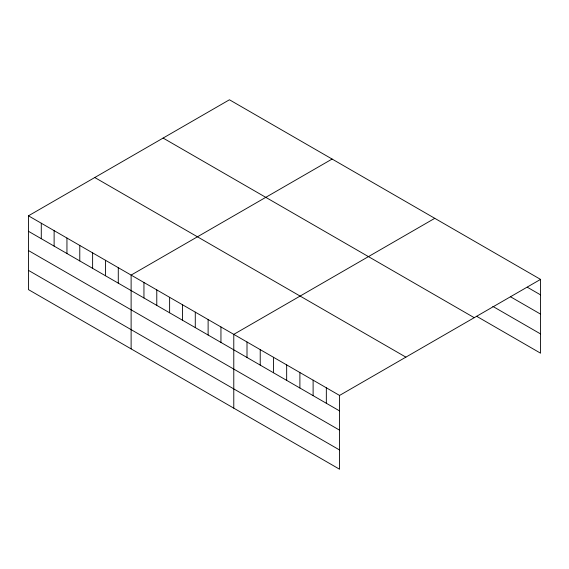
<?xml version="1.0" encoding="UTF-8"?>
<svg xmlns="http://www.w3.org/2000/svg" width="569" height="569" viewBox="0 0 569 569"><rect width="100%" height="100%" fill="white"/><g stroke="black" fill="none" stroke-linecap="round" stroke-linejoin="round"><path stroke-width="0.85" d="M28.45 215.815L339.558 395.434L339.558 469.226L28.45 289.607L28.45 215.815L229.442 99.774L540.55 279.393L540.55 353.185L476.644 316.286M332.104 159.05L131.119 275.09L131.119 348.882M434.773 218.325L233.781 334.366L233.781 408.158M339.558 395.434L540.55 279.393M527.328 287.231L540.55 294.87M510.436 296.726L540.55 314.109M492.804 306.371L540.55 333.939M163.111 138.068L474.226 317.687M94.774 177.521L405.889 357.14M28.45 231.291L339.558 410.91M28.45 250.538L339.558 430.15M28.45 270.36L339.558 449.979M326.336 387.802L326.336 403.272M313.114 380.163L313.114 395.64M299.891 372.531L299.891 388.008M286.669 364.9L286.669 380.369M273.447 357.261L273.447 372.738M260.225 349.629L260.225 365.106M247.003 341.997L247.003 357.474M220.95 326.955L220.95 342.431M208.119 319.543L208.119 335.02M195.281 312.132L195.281 327.609M182.45 304.728L182.45 320.198M169.619 297.317L169.619 312.794M156.781 289.906L156.781 305.382M143.95 282.501L143.95 297.971M118.281 267.679L118.281 283.156M105.45 260.268L105.45 275.745M92.619 252.864L92.619 268.333M79.781 245.452L79.781 260.929M66.95 238.041L66.95 253.518M54.119 230.637L54.119 246.107M41.281 223.226L41.281 238.696"/></g></svg>
